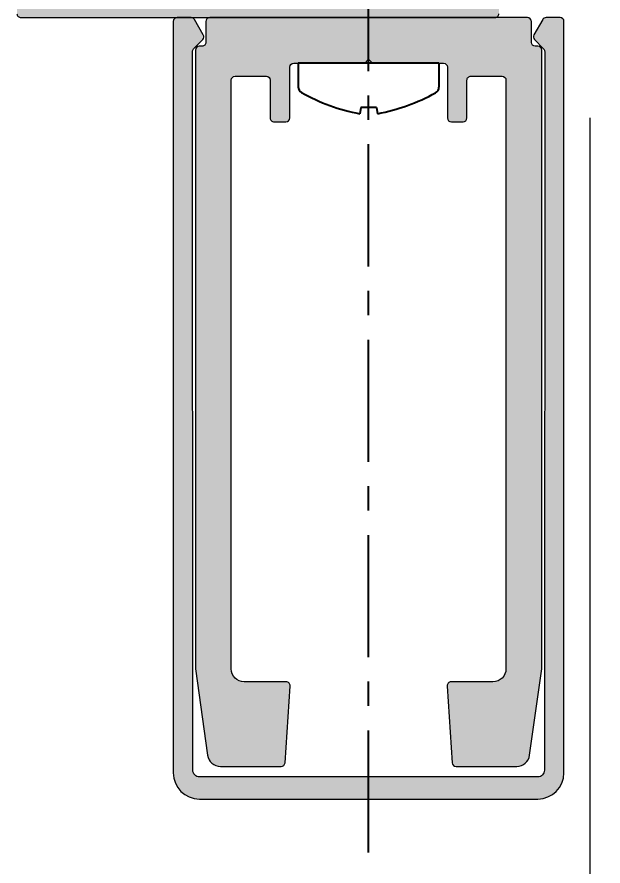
# Model space of a CAD drawing. Header units: millimetres. Extents: x -576 to 4430, y -1196 to 2690.
# Drawn here: x 1954.33 to 1976.83, y -758.41 to -725.82 of the extents above; entities that cross this region are included whole.
import ezdxf

# ---------------------------------------------------------------- set-up
doc = ezdxf.new("R2010")
doc.units = ezdxf.units.MM
doc.header["$LTSCALE"] = 0.25
doc.header["$MEASUREMENT"] = 0
doc.linetypes.add('CENTER', pattern=[2, 1.25, -0.25, 0.25, -0.25])
doc.layers.get('0').update_dxf_attribs({"lineweight": 5})
doc.layers.get('Defpoints').update_dxf_attribs({"lineweight": 5})
doc.layers.add('01_Aluminium [Thin]', color=141, linetype='Continuous', lineweight=18)
doc.layers.add('01_Dimension', color=251, linetype='Continuous', lineweight=9)
doc.layers.add('01_Fill Aluminum', color=7, linetype='Continuous', lineweight=0, true_color=0xdcdcdc)
doc.layers.add('ASSI', color=1, linetype='CENTER')
doc.layers.add('VITERIA', color=40, linetype='Continuous')
doc.styles.add('Aluk Text', font='GOTHIC.TTF')
doc.dimstyles.new('ALUK Manual 1-2', dxfattribs={"dimtxt": 2.5, "dimasz": 1, "dimexe": 2, "dimexo": 4, "dimgap": 1.5, "dimtad": 3, "dimdec": 1, "dimlfac": 2, "dimdsep": 46, "dimtxsty": 'Aluk Text', "dimblk": 'DOT', "dimcen": 0, "dimclrd": 256, "dimclre": 256, "dimclrt": 6, "dimaunit": 1, "dimadec": 0, "dimazin": 0, "dimtfac": 0.7, "dimtdec": 1, "dimtmove": 0, "dimatfit": 3, "dimldrblk": 'DOT', "dimfxl": 1, "dimtolj": 2, "dimlwd": -1, "dimlwe": -1, "dimarcsym": 0})

# ---------------------------------------------------------------- blocks, each defined once
blk = doc.blocks.new('_Dot')
at = {"color": 0, "linetype": 'ByBlock', "lineweight": -2}
blk.add_line((-0.5, 0), (-1, 0), dxfattribs=at)
at = {"color": 0, "linetype": 'ByBlock', "const_width": 0.5}
blk.add_lwpolyline([(-0.25, 0, 1), (0.25, 0, 1)], format="xyb", close=True, dxfattribs=at)
blk = doc.blocks.new('*D279')
at = {"layer": '01_Dimension', "transparency": 16777216}
for p, q in [((1976.333963698571, -729.6929907382447), (1976.333963698571, -767.5730915769797)), ((1967.833963698571, -761.8940386046528), (1967.833963698571, -767.5730915769797)), ((1975.333963698571, -765.5730915769797), (1968.833963698571, -765.5730915769797))]:
    blk.add_line(p, q, dxfattribs=at)
at = {"layer": 'Defpoints', "color": 0, "transparency": 16777216}
for p in [(1976.333963698571, -725.6929907382447), (1967.833963698571, -757.8940386046528), (1967.833963698571, -765.5730915769797)]:
    blk.add_point(p, dxfattribs=at)
at = {"layer": '01_Dimension', "transparency": 16777216, "rotation": 180}
blk.add_blockref('_Dot', (1967.833963698571, -765.5730915769797), dxfattribs=at)
at = {"layer": '01_Dimension', "transparency": 16777216}
blk.add_blockref('_Dot', (1976.333963698571, -765.5730915769797), dxfattribs=at)
at = {"layer": '01_Dimension', "color": 2, "transparency": 16777216, "insert": (1972.083963698571, -762.7916503805146), "char_height": 2.5, "attachment_point": 5, "style": 'Aluk Text'}
blk.add_mtext('\\A2;17', dxfattribs=at)

msp = doc.modelspace()

# ---------------------------------------------------------------- hatches: boundary and pattern name
at = {"layer": '01_Fill Aluminum', "ltscale": 0.25}
h = msp.add_hatch(color=256, dxfattribs=at)
h.dxf.hatch_style = 1
h.paths.add_polyline_path([(1968.933682256923, -720.759472318941, -0.2679491924313699), (1968.858682256922, -720.8893761295086), (1968.483682256922, -721.1058824804542, 0.4213885377997085), (1968.448327177195, -721.2445859840169), (1968.911714876514, -722.0037369018302, -0.1378721067476256), (1968.933682256923, -722.0818883466064), (1968.933682256923, -722.1924850208335, -0.4142135623730951), (1968.783682256922, -722.3424850208331), (1966.857289055013, -722.3424850208331, 0.2134110148107088), (1966.745489769095, -722.3924804225982, -0.8554596718333857), (1966.496645827017, -722.2314715406247), (1966.537319491325, -722.1401169948614), (1967.099552448576, -721.3257387067325, -0.267949192432054), (1967.235075800066, -721.2614470183031), (1967.292623191768, -721.2660979366484, 0.5773502691906579), (1967.391027719637, -721.123561804755), (1967.270668114345, -720.8698503609945, 0.1779757333228551), (1967.196762549562, -720.7973822294422), (1966.142256000498, -720.3222692932746, 0.5444665942506911), (1965.931517245682, -720.4604137342941), (1965.936745795073, -721.2498778536975, 0.3039838199170773), (1966.01011381456, -721.3581476190485, -0.4027377512040795), (1966.076605077545, -721.5068265951492), (1965.842812138564, -722.1569885707137, 0.08651342436154998), (1965.833963602161, -722.2077454847687), (1965.83396360216, -724.46570457675, -0.4008390878225275), (1965.356894680662, -724.9651784655945), (1962.583963602163, -725.0924850208668), (1959.483963602162, -725.0924850208668, -0.4142135623729053), (1959.333963602161, -724.9424850208671), (1959.333963602161, -724.2424850208669, -0.4142135623739506), (1959.483963602162, -724.0924850208663), (1959.933963602161, -724.0924850208672, 0.4142135623757575), (1960.083963602162, -723.9424850208662), (1960.083963602161, -723.7424850208655, 0.4142135623711196), (1959.933963602161, -723.5924850208668), (1958.433963602161, -723.5924850208668, 0.414213562372744), (1958.083963602161, -723.9424850208671, 0.4142135623739946), (1958.233963602162, -724.0924850208677), (1958.583963602161, -724.0924850208668, -0.4142135623732247), (1958.733963602162, -724.2424850208664), (1958.733963602162, -724.8424850208659, -0.4142135623734424), (1958.383963602163, -725.1924850208662), (1955.283963602162, -725.1924850208671, -0.4142135623731919), (1954.933963602161, -724.8424850208668), (1954.933963602161, -724.2424850208669, -0.4142135623728115), (1955.08396360216, -724.0924850208672), (1955.433963602161, -724.0924850208668, 0.4142135623717699), (1955.58396360216, -723.942485020868, 0.4142135623735139), (1955.233963602162, -723.5924850208686), (1954.483963602162, -723.5924850208668, 0.4142135623735753), (1954.333963602163, -723.7424850208664), (1954.333963602162, -725.6924850208671, 0.414213562373224), (1954.483963602162, -725.8424850208668), (1972.683963602162, -725.8424850208672, 0.4142135620383717), (1972.833963602162, -725.692485021039), (1972.83396360399, -724.0924850210241, 0.4142135627076488), (1972.58396360399, -723.8424850207385), (1971.63396360399, -723.8424850207376, 0.4142135623732698), (1971.483963603991, -723.9924850207373), (1971.483963603991, -724.192485020738, 0.4142135623737592), (1971.633963603991, -724.3424850207385), (1971.983963603991, -724.3424850207376, -0.4142135623740274), (1972.133963603991, -724.4924850207377), (1972.13396360399, -724.9914737815521, -0.4142135623727064), (1971.983963603991, -725.1414737815518), (1970.883961899591, -725.1414737815522, -0.4132266211293093), (1970.733962751763, -724.9919794011313, 0.4132266211290448), (1970.583963603964, -724.8424850207381), (1969.883963603991, -724.8424850207376, -0.4142135623728556), (1969.733963603991, -724.692485020738), (1969.733963603991, -723.3272074305347, -0.2348109471036731), (1969.793392942442, -723.2076375544517), (1970.340019953411, -722.7935836838097, 0.5507604247540888), (1970.318665621977, -722.5409382666031, -0.1111825225082695), (1970.016544346551, -722.2859089894793), (1969.896974470677, -722.37647965087, -0.1763269807084542), (1969.685268834857, -721.6901468409329), (1969.835082374182, -721.6976237238383, -0.1763269807084616), (1970.074216918326, -721.1303295576573), (1969.964259137743, -721.0283036471707, -0.1763269807084661), (1970.603402712254, -720.7006338539396), (1970.622054268094, -720.8494697360644, -0.1763269807084696), (1971.222255238996, -720.9864616909919), (1971.303637178433, -720.8604578027395, -0.1763269807084713), (1971.737315048215, -721.4329920877345), (1971.593979126255, -721.4772053642338, -0.08692902278286169), (1971.632942278497, -721.7853491947077, 0.5064741259057328), (1971.94615835486, -722.0390570228129), (1972.087962712219, -722.0018175537249, 0.3408451643266092), (1972.833963603988, -721.0346131000234), (1972.833963602161, -719.4588773922584, 0.08651342406973989), (1972.825115065758, -719.4081204783771), (1972.590915102021, -718.7568265951492, -0.3927928019850657), (1972.653692192945, -718.6097254211992), (1972.661068516918, -718.6064412701741, 0.2944133975740792), (1972.730774384494, -718.4998778536975), (1972.736002933885, -717.7104137342936, 0.5486187866265736), (1972.523515213903, -717.5730572978401), (1971.470757630004, -718.0473822294417, 0.1779757333229003), (1971.396852065222, -718.1198503609941), (1971.27649245993, -718.373561804755, 0.7175489518011463), (1971.399111319834, -718.5180002974081, -0.3297694723298081), (1971.56796773099, -718.5757387067321), (1972.130200688242, -719.3901169948614), (1972.170864315096, -719.4814489961351, -0.8555309015434392), (1971.922030410471, -719.6424804225977, 0.213411014810887), (1971.810231124553, -719.5924850208331), (1969.883837922644, -719.5924850208331, -0.4142135623730951), (1969.733837922644, -719.442485020833), (1969.733837922644, -719.3318883466069, -0.1378721067474545), (1969.755805303053, -719.2537369018306), (1970.219193002371, -718.4945859840169, 0.5855240683196755), (1970.133837922644, -718.3424850208331), (1969.433682256923, -718.3424850208331, 0.4142135623730256), (1968.933682256923, -718.8424850208331)])
h.paths.add_polyline_path([(1968.98382523906, -723.2424468357568), (1968.984101957111, -724.7924468357597, -0.4142881254005912), (1968.834101961972, -724.9424850208676), (1966.983995009946, -724.9424850208676, -0.4142135623706107), (1966.733995009946, -724.6924850208699), (1966.733995009935, -723.3424850208668, -0.4142135623755616), (1966.983995009935, -723.092485020865), (1968.833825243921, -723.092485020865, -0.414139003276672)], flags=16)
h.paths.add_polyline_path([(1965.833430919432, -698.5383948123173), (1966.069750151159, -699.182160333689, -0.3610623764060248), (1966.00612148572, -699.3629421253682, 0.2637246696228711), (1965.933162295304, -699.4916461022241), (1965.933162295304, -700.242334797963, 0.5486187866266711), (1966.146555034566, -700.3782809660189), (1967.222601678261, -699.8765121755315, 0.1763269807077728), (1967.295155107055, -699.803958746738), (1967.403857707277, -699.5708452682858, 0.7215128442330799), (1967.279871037662, -699.4271404585016, -0.3307261147720423), (1967.110144019276, -699.3706824228603), (1966.549327372066, -698.5697532459982), (1966.49706301814, -698.4544272359896, -0.8584025375891071), (1966.745489771967, -698.2924896235287, 0.2134110146208727), (1966.857289057811, -698.3424850252164), (1968.783682259964, -698.3424850252869, -0.414213562362394), (1968.933682259958, -698.4924850252866), (1968.933682259958, -698.6030816995136, -0.1378721067478269), (1968.911714879549, -698.6812331442903), (1968.44832718023, -699.4403840621022, 0.4213885377996573), (1968.483682259957, -699.5790875656645), (1968.858682259958, -699.7955939166105, -0.26794919243117), (1968.933682259958, -699.9254977271786), (1968.933682259958, -702.0924850252869, 0.4142135623732352), (1969.183682259958, -702.3424850252869), (1970.133837925679, -702.3424850252865, 0.5855240683198415), (1970.219193005407, -702.1903840621027), (1969.755805306088, -701.4312331442917, -0.1378721067466572), (1969.73383792568, -701.3530816995163), (1969.73383792568, -701.242485025287, -0.4142135623743395), (1969.883837925679, -701.0924850252865), (1971.810231127796, -701.0924850252865, 0.2134110147462165), (1971.922030413626, -701.0424896235783, -0.8583311078721566), (1972.170467353722, -701.2044047591672), (1972.118192813571, -701.3197532459991), (1971.557376166361, -702.1206824228603, -0.2679491924329196), (1971.421429998305, -702.1840751621213), (1971.36300883134, -702.1789639723012, 0.5773502691910009), (1971.263662478361, -702.3208452682844), (1971.372365078581, -702.5539587467357, 0.1763269807090422), (1971.444918507376, -702.6265121755306), (1972.520965151072, -703.128280966018, 0.5486187866268355), (1972.734357890333, -702.9923347979626), (1972.734357890333, -702.2416461022241, 0.263724669621929), (1972.661398699917, -702.1129421253682, -0.3595082375520167), (1972.597485616384, -701.9329351270131), (1972.824775822162, -701.3137658924289, 0.08818176024965652), (1972.833963605196, -701.2620752786476), (1972.833963605193, -699.6503569448051, 0.3408451640026465), (1972.087962713424, -698.6831524922642), (1971.946158356066, -698.6459130231761, 0.5064741259054395), (1971.632942279703, -698.8996208512814, -0.08692902278299248), (1971.59397912746, -699.2077646817553), (1971.737315048077, -699.2519779578407, -0.176326980708473), (1971.303637180401, -699.824512244431), (1971.222255240201, -699.6985083549972, -0.176326980708471), (1970.622054269299, -699.8355003099251), (1970.603402713634, -699.9843361906543, -0.1763269807084716), (1969.964259137918, -699.6566663997747), (1970.074216919531, -699.5546404883318, -0.1763269807084624), (1969.835082375387, -698.9873463221512), (1969.685268837467, -698.9948232049861, -0.176326980708457), (1969.896974470762, -698.30849039427), (1970.016544347756, -698.3990610565103, -0.111182522508164), (1970.318665623182, -698.1440317793864, 0.5507604247542556), (1970.340019954617, -697.8913863621793), (1969.793392943647, -697.4773324915378, -0.2348109471036682), (1969.733963605196, -697.3577626154544), (1969.733963605197, -695.9924850252515, -0.4142135623728537), (1969.883963605196, -695.8424850252514), (1970.583963605169, -695.8424850252514, 0.4132266211290491), (1970.733962752969, -695.6929906448578, -0.4132266211293094), (1970.883961900796, -695.5434962644368), (1971.983963605197, -695.5434962644373, -0.414213562372971), (1972.133963605196, -695.6934962644369), (1972.133963605196, -696.1924850252514, -0.4142135623737696), (1971.983963605196, -696.3424850252514), (1971.633963605196, -696.3424850252505, 0.4142135623731015), (1971.483963605196, -696.4924850252511), (1971.483963605196, -696.6924850252509, 0.4142135623738927), (1971.633963605195, -696.8424850252514), (1972.583963605195, -696.842485025251, 0.4142135623727904), (1972.833963605195, -696.592485025251), (1972.833963605196, -694.9924850252511, 0.4142135623732696), (1972.683963605196, -694.8424850252514), (1963.483963605196, -694.8424850252514, 0.414213562373588), (1963.333963605194, -694.9924850252529), (1963.333963605197, -696.6172073502777, 0.267949192431074), (1963.408963605198, -696.7471111608457), (1963.799155984064, -696.9723888358191, 0.1830809254950002), (1963.904059794632, -696.9894740116189, 0.4742974360897105), (1964.083963605198, -696.8424850252501), (1964.083963605196, -695.8924850252507, -0.4142135623731076), (1964.233963605196, -695.7424850252506), (1965.683963605195, -695.7424850252479, -0.4142135623703811), (1965.833963605196, -695.8924850252462)])
h.paths.add_polyline_path([(1966.883660238509, -697.5924850252119), (1968.83396360519, -697.5924850252887, 0.414213562384536), (1968.983963605196, -697.4424850252886), (1968.983963605197, -695.8924850252516, 0.41421356237317), (1968.833963605196, -695.7424850252515), (1966.883995009694, -695.7424850252515, 0.4141503042995796), (1966.733995013193, -695.8924526280413), (1966.733660242014, -697.4424526280019, 0.4142768232641139)], flags=16)
h = msp.add_hatch(color=256, dxfattribs=at)
h.dxf.hatch_style = 1
h.paths.add_polyline_path([(1961.335686818975, -755.8424850208672), (1974.332240578167, -755.8424850208672, 0.4142135623730806), (1975.332240578167, -754.8424850208672), (1975.335686818975, -725.9911760405427, 0.4116598904933648), (1975.185692530514, -725.8424850208672), (1974.647787866516, -725.8424850208672, 0.2679491924312242), (1974.517884055947, -725.9174850208675), (1974.179998244776, -726.5027204129748, 0.3394542588624888), (1974.203836038165, -726.6837864301525), (1974.553299044338, -727.0431302788553, -0.193030321753356), (1974.595759202313, -727.1463997679513), (1974.58134967663, -754.7403053608592, -0.4167695369959909), (1974.331359178647, -754.9924850208673), (1961.336568218494, -754.9924850208673, -0.4113568845278695), (1961.086580133285, -754.7449257694763), (1961.072169642494, -727.149172013124, -0.1978272714172828), (1961.114628352804, -727.0431302788558), (1961.467006712554, -726.6807886468179, 0.3316997763214954), (1961.487929152363, -726.5027204129748), (1961.150043341191, -725.9174850208675, 0.2679491924312215), (1961.020139530623, -725.8424850208672), (1960.482234866627, -725.8424850208672, 0.4168419537308838), (1960.332240895159, -725.9938298342887), (1960.335686847511, -754.8427239175336, 0.414143592889649)])
h = msp.add_hatch(color=256, dxfattribs=at)
h.dxf.hatch_style = 1
h.paths.add_polyline_path([(1961.650974310392, -754.1620715713485, 0.3738846794847495), (1962.146108344762, -754.5924850208672), (1964.476542363655, -754.5924850208672, 0.4016627733276663), (1964.626403449357, -754.448939088784), (1964.818878509111, -751.4989390887873, 0.4268767338780562), (1964.66901742341, -751.3424850208672), (1963.05943684572, -751.3424850208672, -0.4142135623730951), (1962.55943684572, -750.8424850208672), (1962.55943684572, -728.2424850208682, -0.4142135623730951), (1962.709436845721, -728.0924850208672), (1963.907713698573, -728.0924850208672, -0.4142135623730951), (1964.057713698574, -728.2424850208682), (1964.057713698574, -729.692485020869, 0.4142135623730954), (1964.207713698573, -729.8424850208677), (1964.657713698573, -729.8424850208677, 0.4142135623730951), (1964.807713698574, -729.6924850208671), (1964.807713698574, -727.7424850208664, -0.4142135623730955), (1964.957713698573, -727.5924850208672), (1967.683963698571, -727.5924850208672), (1967.833963698573, -727.4424850208671), (1967.983963698571, -727.5924850208672), (1970.710213698571, -727.5924850208672, -0.4142135623730951), (1970.860213698572, -727.7424850208682), (1970.860213698572, -729.6924850208671, 0.4142135623730947), (1971.010213698572, -729.8424850208677), (1971.460213698571, -729.8424850208677, 0.4142135623730951), (1971.610213698572, -729.6924850208671), (1971.610213698572, -728.2424850208682, -0.4142135623730955), (1971.760213698572, -728.0924850208672), (1972.958490551423, -728.0924850208672, -0.4142135623730955), (1973.108490551422, -728.2424850208664), (1973.108490551422, -750.8424850208672, -0.414213562373095), (1972.608490551422, -751.3424850208672), (1970.998909973732, -751.3424850208672, 0.4400105308923745), (1970.849480769019, -751.5055583822797), (1971.041955828776, -754.4555583822795, 0.3888787318530559), (1971.191385033489, -754.5924850208672), (1973.521819052382, -754.5924850208672, 0.3738846794850562), (1974.016953086753, -754.1620715713462), (1974.483490551422, -750.8424850208672), (1974.483490551422, -727.0924850208663, 0.563909839858002), (1974.280924716325, -726.9347875155746, -0.5119182938533992), (1974.083490551424, -726.7924850208684), (1974.083490551424, -725.9924850208682, 0.4142135623730951), (1973.933490551423, -725.8424850208672), (1961.734436845721, -725.8424850208672, 0.4142135623730951), (1961.584436845722, -725.9924850208664), (1961.584436845722, -726.7924850208666, -0.4142135623717629), (1961.434436845722, -726.9424850208671), (1961.33443684572, -726.9424850208676, 0.4142135623717628), (1961.18443684572, -727.0924850208681), (1961.18443684572, -750.8424850208672)])

# ---------------------------------------------------------------- linework, layer by layer
at = {"layer": '01_Aluminium [Thin]'}
msp.add_lwpolyline([(1954.333963602162, -725.6924850208671, 0.4142135623733281), (1954.483963602162, -725.8424850208668), (1972.683963602162, -725.8424850208672, 0.4142135623735258), (1972.833963602162, -725.6924850208671)], format="xyb", dxfattribs=at)
for points in [[(1974.332240578167, -755.8424850208672, 0.414213562373095), (1975.332240578167, -754.8424850208672), (1975.335686818975, -725.9911760405427, 0.4116598904953295), (1975.185692530513, -725.8424850208672), (1974.647787866516, -725.8424850208672, 0.2679491924311133), (1974.517884055947, -725.9174850208675), (1974.179998244776, -726.5027204129743, 0.3394542588633055), (1974.203836038165, -726.6837864301525), (1974.553299044337, -727.0431302788548, -0.1930303217547394), (1974.595759202313, -727.1463997679513), (1974.58134967663, -754.7403053608592, -0.4167695369943485), (1974.331359178648, -754.9924850208673), (1961.336568218494, -754.9924850208673, -0.4167695369943833), (1961.086577720509, -754.7403053608592), (1961.072168194829, -727.1463997679513, -0.1930303217547407), (1961.114628352805, -727.0431302788548), (1961.464091358974, -726.6837864301525, 0.3394542588633057), (1961.487929152363, -726.5027204129743), (1961.150043341191, -725.9174850208675, 0.2679491924311619), (1961.020139530623, -725.8424850208672), (1960.482234866626, -725.8424850208672, 0.4116598904954405), (1960.332240578167, -725.9911760405427), (1960.335686818975, -754.8424850208672, 0.414213562373095), (1961.335686818975, -755.8424850208672)], [(1970.849480769019, -751.5055583822797), (1971.041955828776, -754.4555583822795, 0.3888787318531821), (1971.191385033489, -754.5924850208672), (1973.521819052381, -754.5924850208672, 0.3738846794848274), (1974.016953086753, -754.1620715713476), (1974.483490551422, -750.8424850208672), (1974.483490551422, -727.0924850208672, 0.4142135623729837), (1974.333490551424, -726.9424850208676), (1974.233490551422, -726.9424850208671, -0.4142135623729283), (1974.083490551424, -726.7924850208675), (1974.083490551424, -725.9924850208673, 0.4142135623728731), (1973.933490551422, -725.8424850208672), (1961.73443684572, -725.8424850208672, 0.4142135623728731), (1961.584436845722, -725.9924850208673), (1961.584436845722, -726.7924850208675, -0.4142135623729283), (1961.43443684572, -726.9424850208671), (1961.334436845722, -726.9424850208676, 0.4142135623729837), (1961.18443684572, -727.0924850208672), (1961.18443684572, -750.8424850208672), (1961.650974310392, -754.1620715713476, 0.3738846794848284), (1962.146108344761, -754.5924850208672), (1964.476542363653, -754.5924850208672, 0.3888787318531821), (1964.62597156837, -754.4555583822795), (1964.818446628124, -751.5055583822797, 0.4400105308920861), (1964.66901742341, -751.3424850208672), (1963.05943684572, -751.3424850208672, -0.414213562373095), (1962.55943684572, -750.8424850208672), (1962.55943684572, -728.2424850208673, -0.4142135623731231), (1962.709436845722, -728.0924850208672), (1963.907713698572, -728.0924850208672, -0.4142135623731231), (1964.057713698574, -728.2424850208673), (1964.057713698574, -729.6924850208676, 0.4142135623731231), (1964.207713698572, -729.8424850208677), (1964.657713698572, -729.8424850208677, 0.4142135623728731), (1964.807713698574, -729.6924850208676), (1964.807713698574, -727.7424850208673, -0.4142135623729012), (1964.957713698572, -727.5924850208672), (1967.683963698571, -727.5924850208672), (1967.833963698573, -727.4424850208671), (1967.983963698571, -727.5924850208672), (1970.71021369857, -727.5924850208672, -0.4142135623730118), (1970.860213698572, -727.7424850208673), (1970.860213698572, -729.6924850208676, 0.4142135623729283), (1971.010213698573, -729.8424850208677), (1971.46021369857, -729.8424850208677, 0.4142135623728731), (1971.610213698572, -729.6924850208676), (1971.610213698572, -728.2424850208673, -0.4142135623729012), (1971.760213698573, -728.0924850208672), (1972.958490551424, -728.0924850208672, -0.4142135623729012), (1973.108490551422, -728.2424850208673), (1973.108490551422, -750.8424850208672, -0.4142135623730784), (1972.608490551422, -751.3424850208672), (1970.998909973732, -751.3424850208672, 0.440010530892086)]]:
    msp.add_lwpolyline(points, format="xyb", close=True, dxfattribs=at)
at = {"layer": 'ASSI', "ltscale": 15}
msp.add_line((1967.833963698571, -757.8940386046528), (1967.833963698571, -714.2700807213242), dxfattribs=at)
at = {"layer": 'VITERIA'}
for p, q in [((1970.533963698571, -727.5924850208672), (1965.133963698571, -727.5924850208672)), ((1965.133963698571, -727.5924850208672), (1965.133963698571, -728.5031655166018)), ((1970.533963698571, -727.5924850208672), (1970.533963698571, -728.5086001883893)), ((1967.533963698571, -729.2935982407995), (1967.492090064685, -729.5310754193789)), ((1968.133963698571, -729.2935982407995), (1967.533963698571, -729.2935982407995)), ((1968.133963698571, -729.2935982407995), (1968.175837332457, -729.5310754193789))]:
    msp.add_line(p, q, dxfattribs=at)
for centre, radius, start, end in [((1965.383963698571, -728.5031655166018), 0.25, 180, 240.7007261229933), ((1970.283963698571, -728.5086001883893), 0.25, 298.8013017980716, 0), ((1968.838088815259, -722.3478041667746), 7.308289712719374, 240.7007261229933, 259.3870070182633), ((1966.747285293935, -722.0757522696687), 7.590955420325784, 280.8472513898161, 298.8013017980716)]:
    msp.add_arc(centre, radius, start, end, dxfattribs=at)

# ---------------------------------------------------------------- dimensions: what is measured, and where the dimension line sits
at = {"layer": '01_Dimension'}
dim = msp.add_linear_dim(base=(1967.833963698571, -765.5730915769797), p1=(1976.333963698571, -725.6929907382447), p2=(1967.833963698571, -757.8940386046528), dimstyle='ALUK Manual 1-2', override={"dimclrt": 2}, dxfattribs=at)
dim.commit()
dim.dimension.update_dxf_attribs({"geometry": '*D279', "text_midpoint": (1972.083963698571, -762.7916503805146)})

doc.saveas('drawing.dxf')
